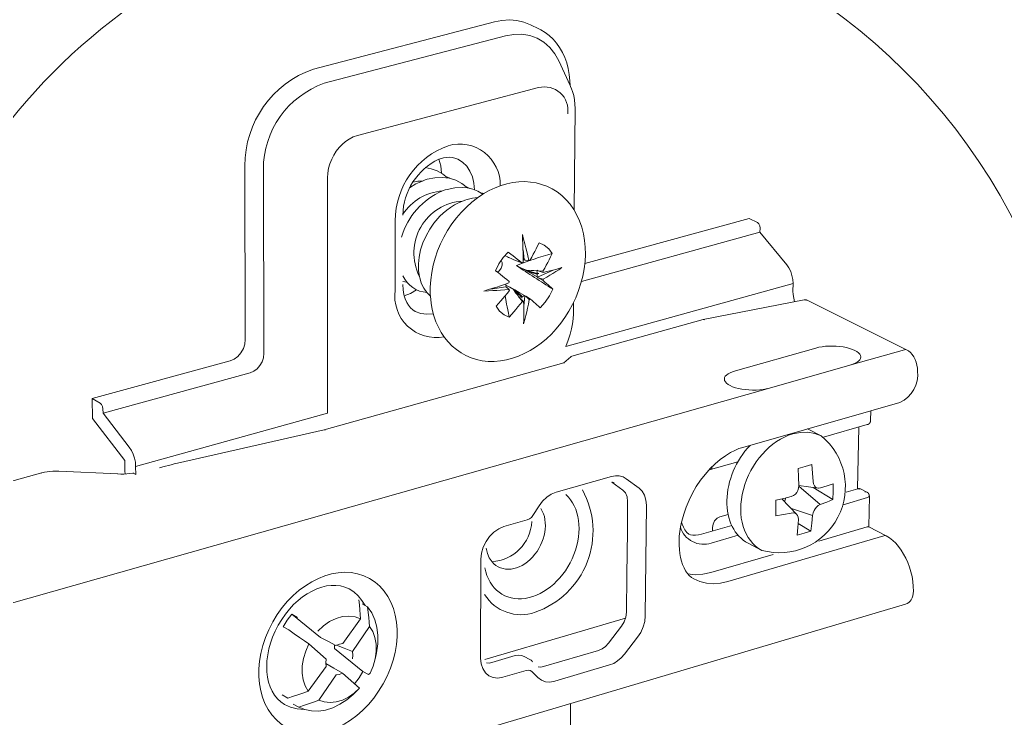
# Model space of a CAD drawing. Header units: metres. Extents: x -8.4 to 7.9, y -3.9 to 2.
# Drawn here: x 7.5469 to 7.6952, y -2.0148 to -1.9097 of the extents above; entities that cross this region are included whole.
import ezdxf

# ---------------------------------------------------------------- set-up
doc = ezdxf.new("R2010")
doc.units = ezdxf.units.M
doc.header["$MEASUREMENT"] = 0
doc.layers.add('PDF22_Geometry_Num_Penna__7', color=7, linetype='Continuous', lineweight=18)

msp = doc.modelspace()

# ---------------------------------------------------------------- linework, layer by layer
at = {"layer": 'PDF22_Geometry_Num_Penna__7', "color": 7, "linetype": 'Continuous', "lineweight": 18, "flags": 128}
for points in [[(7.612252105580199, -2.071758503945611, 0.0101431254602089), (7.616130121815048, -2.071840412890664, 1.000007863365457), (7.61612535490331, -1.890964246599792)], [(7.578593039401743, -1.961051714140843), (7.5791917193274, -1.960803008798592), (7.579744232393117, -1.960387507059144), (7.580219304274421, -1.959843929514705), (7.580579703632652, -1.959212486011027), (7.580806070171707, -1.95852296161904), (7.580873086581295, -1.957833437227053), (7.580805921246353, -1.93170850473988, -0.3195067604529619), (7.591117512801689, -1.917149562070185), (7.61836042792615, -1.910044333400267)], [(7.581597012730204, -1.962848349619231), (7.582149525795923, -1.962623472333723), (7.582658850508794, -1.962248180440028), (7.583074352248242, -1.96177459781227), (7.583391563253627, -1.96121017071818), (7.583595590989485, -1.960578727214503), (7.583662607399074, -1.959921966400537), (7.583595888840198, -1.932240168255948, -0.3193042728819551), (7.592766712178983, -1.919294087177014), (7.620021541331815, -1.912157584182621)], [(7.593229274330496, -1.933528372573592), (7.593275441190435, -1.932815020124862), (7.593400538488333, -1.932083796633575), (7.593592652195821, -1.931392782988041), (7.593875610369637, -1.9307047478496), (7.594189842867931, -1.930094153895573), (7.594562156254534, -1.929505898744741), (7.594980636501073, -1.928965299707395), (7.59544230510046, -1.92849022782609), (7.595963543841703, -1.928047919522807), (7.596507121386142, -1.927690498671669), (7.597114736833078, -1.92737030915919), (7.597737244815476, -1.927155856648507), (7.62500100948959, -1.919938933962609, -0.5386984556339736), (7.629383882676678, -1.923893795680454)], [(7.610779829524216, -1.957450252289556, -0.5133988619007073), (7.603418449244319, -1.950413529282778), (7.603430363272691, -1.939976840429543, -0.3162001669122687), (7.611414400460345, -1.928683384011059, -0.5052269545010212), (7.619241768174914, -1.934700564039971)], [(7.604590640710696, -1.939128412684154, -0.2884986440184659), (7.610015395678846, -1.930715917251198), (7.610207509386334, -1.93064890084161), (7.61069002753537, -1.930513378768887), (7.611156163895397, -1.930444873105752), (7.611605918466412, -1.930422534302556), (7.612022909459406, -1.930456787134123), (7.612398201353101, -1.93053273906499), (7.61287178398086, -1.930715917251198)], [(7.604590640710696, -1.938994082014268, -0.2364971888627413), (7.610533060211577, -1.935491804449178), (7.610939626429748, -1.93534585760163)], [(7.60872674458514, -1.951329866989884), (7.608174231519421, -1.950762461388702), (7.607720009187767, -1.950096765053457), (7.607359609829534, -1.949352138280253), (7.607112393740832, -1.948538707993204), (7.607078140909263, -1.948403185920481), (7.606941129582995, -1.947475380961068), (7.606920280033346, -1.946480559592067), (7.607020060020955, -1.945442549870219), (7.60725834058838, -1.944356884034887), (7.607609804425333, -1.943287599988566), (7.608069983771172, -1.942234697731254), (7.608635900118807, -1.941242854869346), (7.609267343622485, -1.940328453191851), (7.610160895750332, -1.939299378991282), (7.610670220463203, -1.938813882335153), (7.611198905472178, -1.938374552538962), (7.611754397044987, -1.937966497067246), (7.612339673688727, -1.937594183680644), (7.612938353614385, -1.937276972675258), (7.613548947568412, -1.937005928529812, 0.5334496972761487), (7.607054312852521, -1.948290002650954)], [(7.625239438982368, -1.953054720447335), (7.625995979783945, -1.952228184729078), (7.626627423287622, -1.951294422755479), (7.627135258746947, -1.950265348554911, -0.004132447340322616), (7.6216704428584, -1.946719584786265), (7.622438153061572, -1.947114981602837), (7.622324969792046, -1.947056900714527)], [(7.674970231582964, -1.97000912744643), (7.675001505907438, -1.968564551506413), (7.679384379094519, -1.967310600020336, 0.3213490863352574), (7.682028846616878, -1.962600984605172), (7.682005018560136, -1.962160165555435), (7.681936512897001, -1.961697007702502), (7.68181290485265, -1.96126661342759), (7.681653554723185, -1.960849622434595), (7.681461441015695, -1.960462416512529), (7.681226138955364, -1.960113931182669), (7.680955094809918, -1.959808634205655), (7.680649797832904, -1.95954950408858), (7.680387689208733, -1.959405046494578), (7.665414436202428, -1.951934801780435), (7.665402522174058, -1.951934801780435), (7.665390608145686, -1.951925866259157), (7.665380183370861, -1.951925866259157), (7.665380183370861, -1.951913952230786), (7.66536826934249, -1.951913952230786), (7.66535635531412, -1.951913952230786), (7.665344441285748, -1.951903527455961), (7.665332527257376, -1.951903527455961), (7.665313166961274, -1.951894591934682), (7.665301252932902, -1.951894591934682), (7.66528933890453, -1.951894591934682), (7.66527742487616, -1.951882677906311), (7.665265510847788, -1.951882677906311), (7.665255086072963, -1.951882677906311), (7.665243172044593, -1.951882677906311), (7.665231258016221, -1.951882677906311), (7.665231258016221, -1.95187076387794), (7.665210408466572, -1.95187076387794), (7.6651984944382, -1.95187076387794), (7.665188069663375, -1.95187076387794), (7.665176155635003, -1.95187076387794), (7.665164241606633, -1.95187076387794), (7.66515232757826, -1.95187076387794), (7.66515232757826, -1.951855871342476), (7.66514041354989, -1.951855871342476), (7.665121053253787, -1.951855871342476), (7.665109139225415, -1.951855871342476), (7.665097225197044, -1.951855871342476), (7.665085311168672, -1.951855871342476), (7.6650733971403, -1.951855871342476), (7.665062972365475, -1.951855871342476), (7.665051058337105, -1.951855871342476), (7.665039144308733, -1.95187076387794), (7.665018294759084, -1.95187076387794), (7.665007869984257, -1.95187076387794), (7.664995955955887, -1.95187076387794), (7.664984041927517, -1.95187076387794), (7.664972127899145, -1.95187076387794)], [(7.663256209962973, -1.972043894566888), (7.664396978179522, -1.971813060267195), (7.665516896846422, -1.971793699971091), (7.66656682059664, -1.971975388903753), (7.667546749430179, -1.972347702290356, -0.8102978275027439), (7.658602739406509, -1.989571068479932), (7.656534166230547, -1.9884854026446)], [(7.616879812050311, -1.996225351175997, 0.3509979152317094), (7.62447157985384, -1.998889774695878, 0.4648084633909096), (7.631609572101785, -1.980466219073248)], [(7.623985785347, -1.985245084778323, -0.377058851484551), (7.61799973071721, -1.991286390714686), (7.61759316449904, -1.990711538845772), (7.617298292296851, -1.990033928482156), (7.617118092617734, -1.989265473652209)], [(7.655021680328812, -1.987289829897542), (7.650978356950312, -1.988464850945659, -0.4275364221368018), (7.64635958600148, -1.986079811391085)]]:
    msp.add_lwpolyline(points, format="xyb", dxfattribs=at)
for points in [[(7.623782204387207, -1.910477110480853), (7.622787383018205, -1.910080969037508), (7.621737459267988, -1.909844177723629), (7.620641368657831, -1.909753333257298), (7.61950060044128, -1.909820349666887), (7.618359832224731, -1.910043737698848)], [(7.625035858022575, -1.911085023778498), (7.623781906536498, -1.910477408331563)], [(7.625036006947929, -1.911085470554561), (7.625329389896572, -1.911234395909202), (7.625984661456992, -1.911624580338361), (7.626604190932297, -1.912102630726758), (7.627179042801212, -1.912644719017651), (7.627700281542455, -1.913243398943308), (7.628173864170214, -1.91390611677146), (7.6285938336703, -1.914634361755654), (7.628942319000159, -1.915399838078508), (7.629235701948804, -1.916212970514848), (7.629463557741402, -1.917082694585951), (7.629631843392148, -1.917986671488621), (7.629721198604931, -1.918921922715766), (7.629745026661674, -1.919624850389671), (7.628051745379408, -1.915931501594576)], [(7.628052192155473, -1.915930905893158), (7.627441598201444, -1.914834815283001), (7.626685057399867, -1.913890628534578), (7.625791505272022, -1.913107281169166), (7.624774345099826, -1.912507111989963), (7.623679743743215, -1.912113949053711), (7.622504722695099, -1.911920346092678), (7.621274599265763, -1.911930770867503), (7.620020647779687, -1.912158626660104)], [(7.629823510323571, -1.919794476368607), (7.629744579885611, -1.919624701464317)], [(7.629823659248927, -1.919794178517898), (7.629972584603565, -1.920144153101304), (7.630105128169196, -1.920503063205989), (7.630285327848312, -1.921125571188388), (7.630410425146212, -1.921771907227529), (7.630480420062891, -1.922428668041496), (7.630501269612542, -1.923092875123194), (7.630376172314643, -1.938406869340919)], [(7.610387709065448, -1.932804148573973), (7.610283461317201, -1.931718482738641), (7.610015395678846, -1.930716215101908)], [(7.612871635055504, -1.930715917251198), (7.613582008997143, -1.931179075104132), (7.61419260295117, -1.931774776522695), (7.614678099607301, -1.932522381802992), (7.615050412993901, -1.933369767070899), (7.615276779532956, -1.934319910833509), (7.615367623999286, -1.935323667723788)], [(7.607935653101285, -1.931969570886565), (7.608851544032329, -1.93213785653731), (7.609742117653082, -1.932466981571066), (7.610568653371337, -1.932930139423999), (7.611323704919369, -1.933528819349656)], [(7.593240890508159, -1.968903952389639), (7.593228976479787, -1.933528223648237)], [(7.607947269278948, -1.933831137819577), (7.608252566255962, -1.933740293353246)], [(7.608252715181316, -1.933740889054664), (7.609415822201062, -1.933492183712414), (7.610520848332498, -1.933450484613115), (7.611548433279521, -1.933574092657467), (7.612543254648522, -1.933889814409305), (7.613479995129212, -1.934375311065435), (7.614316955622296, -1.93504100740068)], [(7.611661616549047, -1.933591814774669), (7.611065915130484, -1.933301410333119)], [(7.60559707825736, -1.935041156326035), (7.606545732766423, -1.934442476400378), (7.607528640107053, -1.933995700336455)], [(7.606071107661182, -1.934182899507239), (7.60681871294148, -1.934033974152598), (7.607529086883116, -1.933995253560391)], [(7.607528342256344, -1.933995402485746), (7.607946822502885, -1.933831584595641)], [(7.610940371056523, -1.935346304377694), (7.611245668033535, -1.935253970657816)], [(7.611245668033535, -1.935254119583171), (7.612408775053281, -1.935006903494467), (7.613525715213087, -1.934962225888075), (7.614328422874602, -1.935041156326034), (7.615120705761291, -1.935245184061892), (7.6158846928306, -1.935547502531814), (7.616609959307701, -1.935980875313819)], [(7.61465471832662, -1.935108768437041), (7.614059016908057, -1.934801982206481)], [(7.630105723870614, -1.952592158295821), (7.630603134555117, -1.951554148573973), (7.631033528830028, -1.950480396767012), (7.631382014159889, -1.949384306156855), (7.631664972333705, -1.948289704800245), (7.631869000069565, -1.947205528218459), (7.632004522142286, -1.946107948354755), (7.632059624523504, -1.945035685801341), (7.632037285720307, -1.943973848022751), (7.631936016479153, -1.942935838300904), (7.631754327546489, -1.941920167382253), (7.631507111457787, -1.94093428153453), (7.631179475677576, -1.940000519560932), (7.63077142020586, -1.939118881461457), (7.630309751606473, -1.938281920968375), (7.629757238540754, -1.93750453061715), (7.629157069361551, -1.936803092196791), (7.628503287054678, -1.936180584214392), (7.627801848634321, -1.935639985177046), (7.627057221861116, -1.935175338070566), (7.626254514199601, -1.934794089162685), (7.625463720566459, -1.93449772770695), (7.624628249326922, -1.93428625370336), (7.623782353312563, -1.934147753123544), (7.622924543269831, -1.934092650742327), (7.622030991141984, -1.934113500291976), (7.621138928267686, -1.934217748040225), (7.620245376139839, -1.934406883240619), (7.619363738040367, -1.934668991864787), (7.618450825616418, -1.935020455701739), (7.617548337967293, -1.935435957441188), (7.616668189121367, -1.935942303646967), (7.616608618979508, -1.935981024239173)], [(7.616609363606282, -1.935980577463109), (7.615809634451861, -1.936519687246909), (7.614948845902036, -1.937188362089247), (7.614137202719243, -1.937909160805709), (7.613356833860926, -1.938711868467223), (7.61263305663737, -1.939560742988677), (7.611955446273755, -1.940460252130708), (7.611324002770076, -1.941422309921688), (7.610759575675988, -1.942427556065514), (7.610250250963115, -1.943456630266083), (7.609809431913377, -1.944506554016301), (7.609447543301603, -1.945590730598087), (7.609142246324587, -1.946673417926327), (7.608918858292626, -1.947769508536484), (7.608769932937984, -1.948865599146641), (7.608702916528395, -1.949960200503252), (7.608702916528395, -1.951032463056666), (7.60872674458514, -1.951330313765948)], [(7.61393332390874, -1.936874278516309), (7.614250534914125, -1.936770030768061)], [(7.614250385988769, -1.936769435066642), (7.615062029171562, -1.936577321359155), (7.615852822804707, -1.936486476892824)], [(7.616812944566077, -1.935853395210246), (7.616541900420631, -1.935808717603853), (7.616284259557102, -1.935762550743914)], [(7.613549394344475, -1.93700652423123), (7.61393362175945, -1.9368739806656)], [(7.631970269310719, -1.946403267333008), (7.656671028631462, -1.939630142203939)], [(7.656670879706106, -1.939629546502521), (7.657924831192182, -1.940249075977827)], [(7.657924533341473, -1.940249075977827), (7.658128561077333, -1.940427786403396), (7.658284932699705, -1.940744997408781), (7.658331099559644, -1.941083057963816)], [(7.65833199311177, -1.941082015486334), (7.6583200790834, -1.941716437497104), (7.66235148843353, -1.946608635397058)], [(7.622661838944244, -1.946211153625521), (7.622673752972616, -1.945468016105863), (7.622661838944244, -1.944785937981607), (7.622651414169417, -1.944157472985023), (7.62263056461977, -1.943511136945882), (7.622606736563026, -1.942809698525523), (7.622560569703087, -1.942054646977494), (7.622752683410575, -1.942766510172677), (7.622935861596784, -1.943432206507922), (7.623081808444332, -1.944032375687125), (7.623226266038333, -1.94461914158441), (7.623375191392975, -1.945250585088087), (7.62352262749407, -1.945952023508446)], [(7.631461242448556, -1.949113262011409), (7.658319930158044, -1.941716139646395)], [(7.623523521046196, -1.945951874583092), (7.623612876258979, -1.94593996055472), (7.623703720725312, -1.94593996055472), (7.623974764870758, -1.945469356434055), (7.624210066931091, -1.945027048130771), (7.624424519441773, -1.944618992659056), (7.624640461206002, -1.944212426440886), (7.624866827745056, -1.943773096644695), (7.62510212980539, -1.943287599988566)], [(7.625103470133582, -1.94328774891392), (7.625870435709982, -1.943643680511512), (7.626536132045227, -1.944200661337869), (7.62705737078647, -1.944914013786599), (7.626819090219043, -1.945399510442728), (7.626594212933537, -1.945849265013744), (7.626379760422854, -1.94625732048546), (7.626163818658624, -1.946660908196537), (7.625928516598292, -1.947091302471449), (7.625655983199299, -1.947566374352753)], [(7.620428554326049, -1.944687051546126), (7.61966903501738, -1.945512098010837), (7.619037591513702, -1.946450327745075), (7.618529756054378, -1.947486848213376)], [(7.619931143641549, -1.945207694585951), (7.620483656707267, -1.945489163506222)], [(7.620562736070581, -1.94551284263761), (7.620483805632621, -1.945489014580868), (7.620337858785072, -1.945408594889361)], [(7.620338305561137, -1.945408297038652), (7.621205051125146, -1.945826777285193)], [(7.622482086041193, -1.946300508838306), (7.622133600711332, -1.946019039918034), (7.621792561649205, -1.945747995772588), (7.621478329150912, -1.945497801176791), (7.621161118145527, -1.945262499116458), (7.620821568336946, -1.944988476463919), (7.620428405400694, -1.944687647247545)], [(7.622662434645663, -1.944348990991091), (7.622857526860243, -1.945803991705933), (7.622811360000305, -1.945862072594243)], [(7.619355100369797, -1.94593996055472), (7.619501047217345, -1.946269085588477), (7.61951147199217, -1.9466741625531), (7.619386374694272, -1.947091153546094), (7.619128733830743, -1.947456020664965), (7.618799608796986, -1.947691322725297)], [(7.621205051125146, -1.945827075135902), (7.621556514962099, -1.9459521724338), (7.621983930729917, -1.946108544056173)], [(7.621940444526364, -1.946073099821769), (7.622086391373911, -1.946155008766822), (7.622482532817256, -1.94630095561437)], [(7.623296409880369, -1.94756592757669), (7.622325416568111, -1.947056602863818)], [(7.623194693863151, -1.947418193624886), (7.622438153061572, -1.947114385901418)], [(7.622662434645663, -1.946210557924103), (7.622574568686423, -1.946256724784042), (7.622482234966548, -1.946301402390434)], [(7.622662434645663, -1.945884709248149), (7.622744343590713, -1.945872795219777), (7.622811360000305, -1.945860881191406)], [(7.622857229009532, -1.945803991705933), (7.62300317585708, -1.945884411397439)], [(7.62352337212084, -1.945952321359155), (7.623002133379599, -1.945885304949567)], [(7.625701703283174, -1.947757445582758), (7.626231877545696, -1.947635326791952), (7.626705460173453, -1.947522143522425), (7.627147768476736, -1.947405981745805), (7.627578162751649, -1.947298755490464), (7.628029406576212, -1.947170679685472), (7.62850298920397, -1.947024732837924), (7.628029406576212, -1.947338965336217), (7.627578162751649, -1.947635326791952), (7.627147768476736, -1.947906370937399), (7.626720352708918, -1.948168479561567), (7.626245280827614, -1.948446969974745), (7.625713617311544, -1.948740352923388)], [(7.66329105849596, -1.949395475558453), (7.66325680566439, -1.94879977413989), (7.663131708366492, -1.948199604960687), (7.662939594659005, -1.947609860556309), (7.662668550513559, -1.947069261518962), (7.662351339508175, -1.946609082173122)], [(7.608174082594068, -1.950762461388702), (7.607618591021256, -1.950693955725567), (7.607066077955538, -1.950549498131565), (7.606544839214295, -1.950321642338965), (7.606062321065258, -1.950038684165147), (7.605620012761976, -1.949678284806916), (7.605213446543805, -1.949261293813922), (7.604863471960399, -1.948775797157792), (7.604570089011758, -1.948244133641724)], [(7.618529160352959, -1.947487294989439), (7.618913387767933, -1.947780677938082), (7.619264851604885, -1.948063636111899), (7.619590998131549, -1.948310852200603), (7.619896295108561, -1.948547643514483), (7.62022542014232, -1.948808262885104), (7.620585819500548, -1.949101645833747)], [(7.624765409578546, -1.947498911167101), (7.624311187246891, -1.947464658335534), (7.623907599535815, -1.947443808785884), (7.623194247087086, -1.947418491475595)], [(7.623194693863151, -1.947418938251659), (7.623963148693096, -1.947655729565538), (7.624809044707455, -1.947919327443252), (7.625024986471685, -1.947919327443252)], [(7.623295963104305, -1.947566672203463), (7.624018251074314, -1.947790060235424), (7.624809044707455, -1.948031319309943), (7.624797130679085, -1.948232368538708), (7.624788195157806, -1.948434907021019)], [(7.623296409880369, -1.947565778651335), (7.623974020243986, -1.94796192009468), (7.624788641933871, -1.948435502722438), (7.624819916258345, -1.948483158835923)], [(7.624808597931392, -1.94742891625042), (7.624765409578546, -1.947498911167101), (7.62479668390302, -1.947702938902959), (7.624808597931392, -1.947918880667189)], [(7.625024241844913, -1.947919327443252), (7.624808300080685, -1.948031021459233)], [(7.624809044707455, -1.947429214101129), (7.624957970062098, -1.947511123046182)], [(7.624966012031249, -1.948548239215901), (7.624820065183701, -1.948482712059859)], [(7.627214487035617, -1.947398684403428), (7.624821256586537, -1.948482860985214)], [(7.62565538749788, -1.94756592757669), (7.624956927584615, -1.947510825195473)], [(7.624957374360679, -1.947510676270118), (7.625702001133884, -1.947757892358822), (7.625678173077142, -1.947656623117666), (7.625655834273945, -1.947565778651335)], [(7.624965267404474, -1.948547941365192), (7.625678619853205, -1.948967910865279), (7.625702447909947, -1.948854727595752), (7.625712872684773, -1.948741544326225)], [(7.625713617311544, -1.948740948624807), (7.624966012031249, -1.94854883491732)], [(7.604569493310339, -1.949567782193773), (7.60461417091673, -1.950380914630112), (7.604727354186259, -1.951079374543378), (7.604785435074569, -1.951280423772143), (7.605734089583629, -1.950923002921005), (7.60665891603595, -1.950380914630112)], [(7.605189767412418, -1.949223764624552), (7.604570237937112, -1.949137387918861)], [(7.620561991443807, -1.950299601386478), (7.619908209136933, -1.950354703767695), (7.619297615182906, -1.950412784656006), (7.618721274060445, -1.950445548234026), (7.618144932937985, -1.950491715093965), (7.61749115063111, -1.950524478671986), (7.616789712210752, -1.950561710010646), (7.61749115063111, -1.95034427899287), (7.618133018909613, -1.950140251257012), (7.618721274060445, -1.949960051577897), (7.619288679661627, -1.94976793787041), (7.619896295108561, -1.949553485359727), (7.620550077415436, -1.949316694045848)], [(7.617761152299074, -1.950265199629556), (7.620065027535371, -1.949916714299696)], [(7.620064878610015, -1.949915969672923), (7.620213803964657, -1.949994900110883), (7.620562289294516, -1.950300197087897), (7.620586117351258, -1.950401466329053), (7.620608456154454, -1.950492310795384)], [(7.62006532538608, -1.949916416448987), (7.620111492246019, -1.949846421532306), (7.62007723941445, -1.949678135881562), (7.62006532538608, -1.949497936202446)], [(7.620076494787678, -1.949657286331912), (7.620550077415436, -1.949904502420616), (7.621217263004227, -1.950321493413611)], [(7.620585521649839, -1.949101794759101), (7.620561693593097, -1.949204553253804), (7.620551268818272, -1.949317736523331)], [(7.620608754005164, -1.949939499878957), (7.621408483159587, -1.950355001618405)], [(7.62713600337372, -1.950265199629556), (7.626888787285016, -1.950038833090502), (7.626650506717593, -1.949825869833365), (7.626422650924991, -1.949621842097507), (7.626199262893029, -1.949419303615196), (7.625960982325602, -1.949204851104513), (7.625678024151786, -1.948968059790634)], [(7.629110902501613, -1.958903912676212), (7.663290760645249, -1.949395028782389)], [(7.663538274584663, -1.95215282849963), (7.663392327737115, -1.951631589758386), (7.663299994017238, -1.951089501467494), (7.663267230439216, -1.950571241233344), (7.66329105849596, -1.94939473093168)], [(7.606455037225447, -1.953607382438407), (7.606070809810475, -1.953360166349704), (7.605722324480612, -1.95305486937269), (7.605428941531971, -1.952694470014459), (7.605157897386525, -1.952255140218268), (7.604919616819099, -1.951711562673829), (7.604785583999923, -1.951281168398917)], [(7.620573458696113, -1.954466086033267), (7.619806493119714, -1.954116111449861), (7.619139307530921, -1.953566576891236), (7.618607644014854, -1.952851735188959), (7.618991871429828, -1.952434744195965), (7.619331421238409, -1.952040092006166), (7.619636718215422, -1.951678203394389), (7.619942015192437, -1.951314825529065), (7.620256247690729, -1.950933576621185), (7.620609200781229, -1.950492757571447)], [(7.61997477877046, -1.951268509743772), (7.62006562323679, -1.951824001316583), (7.620190720534688, -1.95251352570857), (7.620268161719101, -1.952909667151915), (7.62035900618543, -1.953371335751302), (7.620460275426587, -1.953880660464173), (7.620573458696113, -1.954465937107912)], [(7.621216667302808, -1.950321195562901), (7.621591959196503, -1.950855837586062), (7.621815347228464, -1.951146242027612), (7.622065541824262, -1.951475367061368)], [(7.62206583967497, -1.951475218136014), (7.622257953382458, -1.951451390079271), (7.622450067089946, -1.951405223219333), (7.621803731050801, -1.95084228537879), (7.621216965153518, -1.950321046637546)], [(7.622505914097935, -1.951632483310515), (7.622540166929503, -1.951371863939893), (7.62195191177867, -1.950841689677371), (7.621408334234231, -1.950354703767695)], [(7.621408781010294, -1.950355448394469), (7.622077455852632, -1.950754568344906), (7.622889099035425, -1.951228150972664)], [(7.622168449244318, -1.951609102029836), (7.622019523889679, -1.951543574873794), (7.622065690749616, -1.951475069210659)], [(7.62275253448522, -1.952107108415755), (7.622167257841482, -1.951609697731254)], [(7.6221678535429, -1.951609102029836), (7.62257441976107, -1.952118426742708)], [(7.622505318396516, -1.951632185459805), (7.622450216015298, -1.951405818920751)], [(7.622889247960779, -1.951227853121955), (7.622720962310036, -1.951306783559915), (7.622540762630922, -1.951372310715957)], [(7.622775766840545, -1.952851735188959), (7.62293511697001, -1.951268658669127)], [(7.623081212742913, -1.951339100361872), (7.622935265895364, -1.951269105445191)], [(7.620573607621469, -1.954466681734685), (7.620957835036442, -1.954049690741691), (7.6212869600702, -1.953665463326717), (7.621592257047213, -1.953316977996858), (7.621894575517133, -1.952952110877987), (7.622223700550889, -1.952548523166911), (7.622575164387844, -1.952118128891998), (7.622663030347081, -1.952118128891998), (7.622752385559866, -1.952107704117173)], [(7.623613323035044, -1.951844701940878), (7.623476311708775, -1.952525290811587), (7.623351214410877, -1.953135884765614), (7.623226117112979, -1.953688397831332), (7.623093573547348, -1.954252824925421), (7.622935712671429, -1.954848526343985), (7.62275253448522, -1.955494862383127), (7.622776362541964, -1.954899160964563), (7.622798701345158, -1.954343669391752), (7.622798701345158, -1.953820941396962), (7.622786787316788, -1.953304170416359), (7.622776362541964, -1.95273974332227), (7.62275253448522, -1.952106810565046)], [(7.623782204387207, -1.951754453175965), (7.624063673307478, -1.951995712250484), (7.624310889396184, -1.952219100282445), (7.624538745188784, -1.952423128018303), (7.624765111727839, -1.95261524172579), (7.624989989013344, -1.952834161997112), (7.625240183609141, -1.95305457152198)], [(7.630274456297424, -1.952263480038128), (7.630265520776145, -1.953970164602313)], [(7.664971681123082, -1.951870912803294), (7.649791719724534, -1.954844952135474)], [(7.66510899030006, -1.951914250081495), (7.665038995383378, -1.95188297575702), (7.66497197897379, -1.951871061728649)], [(7.609154309278314, -1.95397969582501), (7.608205654769249, -1.954049690741691), (7.607292742345302, -1.953924593443793), (7.60645578185222, -1.953607382438407)], [(7.630265669701498, -1.953970760303731), (7.630219502841562, -1.954715387076936), (7.630106319572033, -1.955494266681708), (7.629948458696114, -1.956262721511655), (7.629744430960256, -1.957053515144798), (7.629474876068357, -1.957923239215901), (7.629111498203032, -1.958904657302984)], [(7.64978293312861, -1.954849568821468), (7.629992242750379, -1.96036427470382), (7.629913312312421, -1.960397038281841), (7.629846295902831, -1.960455119170151)], [(7.649951814480771, -1.954872652251437), (7.649872884042813, -1.954844356434055), (7.649792464351306, -1.954844356434055)], [(7.629846146977477, -1.960454970244796), (7.628820051283999, -1.961355968640374), (7.628898981721959, -1.961332140583631)], [(7.666734957322029, -1.959131619543458), (7.654613922707806, -1.962553924193106)], [(7.680085817514878, -1.959378239930743), (7.671863648685153, -1.961704453970234)], [(7.680388433835508, -1.959405046494578), (7.68024248698796, -1.95935887963464), (7.680086115365587, -1.959378239930743)], [(7.578593188327097, -1.961052458767616), (7.557844907918526, -1.966745875075538), (7.559052692544664, -1.967411571410783)], [(7.592720247468335, -1.971444023238395), (7.62881975343329, -1.96135581971502)], [(7.671863052983734, -1.961705198597007), (7.659731593594686, -1.965151331303398)], [(7.581596714879496, -1.962848796395295), (7.559470874940494, -1.968936864893015), (7.559458960912123, -1.968290528853873)], [(7.659730848967912, -1.965151927004817), (7.541219030251768, -1.998752465518899)], [(7.557844312217106, -1.966746172926247), (7.557868140273849, -1.969712765990694), (7.562745445638339, -1.976042093562933)], [(7.559052096843245, -1.967411869261492), (7.559256124579101, -1.96761589699735), (7.559403560680198, -1.967930129495642), (7.559458663061414, -1.968290528853873)], [(7.563423800628727, -1.974050216944611), (7.559471321716559, -1.968936120266242)], [(7.593241188358868, -1.968904399165703), (7.564372008361727, -1.976932965034395), (7.564328820008881, -1.976320881826821), (7.564203722710983, -1.975701352351515), (7.563999694975123, -1.975092247651033), (7.563740564858048, -1.974527820556944), (7.563423353852666, -1.974049770168547)], [(7.655734288150771, -1.974073598225289), (7.67500225053421, -1.968564849357122)], [(7.667898511117838, -1.972537731042878), (7.674472076271688, -1.970652336053124)], [(7.674472076271688, -1.970653080679897), (7.674483990300062, -1.970653080679897), (7.674495904328432, -1.970653080679897), (7.674495904328432, -1.970641166651526), (7.674515264624534, -1.970641166651526), (7.674527178652906, -1.970629252623155), (7.674539092681278, -1.970629252623155), (7.67455100670965, -1.970629252623155), (7.67456292073802, -1.970617338594783), (7.674573345512845, -1.970617338594783), (7.674585259541217, -1.970617338594783), (7.674594195062494, -1.970608403073505), (7.674606109090866, -1.970608403073505), (7.674606109090866, -1.970596489045133), (7.674618023119238, -1.970596489045133), (7.674628447894063, -1.970586064270309), (7.674640361922433, -1.970586064270309), (7.674652275950804, -1.970571171734845), (7.674664189979176, -1.970562236213566), (7.674676104007548, -1.970562236213566), (7.674676104007548, -1.970550322185195), (7.674688018035918, -1.970550322185195), (7.674695464303652, -1.970541386663916), (7.674707378332022, -1.970541386663916), (7.674707378332022, -1.970529472635545), (7.674719292360392, -1.970529472635545), (7.674731206388764, -1.97051904786072), (7.674743120417136, -1.970507133832349), (7.674753545191961, -1.970495219803978), (7.674765459220331, -1.970483305775606), (7.674777373248703, -1.970471391747235), (7.67478630876998, -1.97046096697241), (7.674798222798352, -1.970449052944039), (7.674810136826724, -1.97044011742276), (7.674810136826724, -1.970426714140843), (7.674820561601549, -1.970426714140843), (7.674820561601549, -1.970416289366018), (7.674832475629919, -1.970416289366018), (7.674832475629919, -1.9704028860841), (7.674844389658291, -1.970393950562822), (7.674856303686663, -1.970382036534451), (7.674856303686663, -1.970370122506079), (7.674868217715034, -1.970358208477708), (7.674878642489857, -1.970346294449337), (7.674887578011139, -1.97032395564614), (7.674899492039509, -1.970301616842944), (7.674899492039509, -1.97029119206812), (7.674911406067879, -1.970283745800387), (7.674911406067879, -1.970268853264924), (7.674911406067879, -1.970258428490098), (7.674923320096251, -1.970258428490098), (7.674923320096251, -1.970245025208181), (7.674923320096251, -1.970233111179809), (7.674935234124622, -1.970224175658531), (7.674935234124622, -1.970213750883706), (7.674935234124622, -1.970198858348242), (7.674945658899445, -1.970189922826964), (7.674945658899445, -1.970179498052139), (7.674945658899445, -1.970166094770221), (7.674957572927817, -1.970158648502489), (7.674957572927817, -1.970143755967025), (7.674957572927817, -1.970119927910283), (7.674957572927817, -1.970108013881911), (7.674969486956189, -1.97009609985354), (7.674969486956189, -1.970076739557437), (7.674969486956189, -1.970064825529065), (7.674969486956189, -1.97005440075424), (7.674969486956189, -1.970043975979415), (7.674969486956189, -1.970033551204591), (7.674969486956189, -1.970018658669127)], [(7.56796423684102, -1.977143694411212), (7.568449733497151, -1.977021575620406), (7.568880127772062, -1.976896478322508), (7.569297118765056, -1.976795209081352), (7.569727513039969, -1.976682025811825), (7.570189181639354, -1.976571821049391), (7.570698506352227, -1.976458637779864), (7.592720098542979, -1.971444321089104)], [(7.592891809476881, -1.971476786816416), (7.592812879038921, -1.971444023238395), (7.592720545319044, -1.971444023238395)], [(7.665469687509, -1.971286162362476), (7.66754719620624, -1.972348000141065)], [(7.673014841676529, -1.980320867927121), (7.673171213298901, -1.971027925797528)], [(7.650629424844387, -1.977507965828663), (7.650797710495133, -1.977315852121177), (7.65156616532508, -1.97656377908024), (7.652334620155027, -1.975905529012727), (7.653113499759798, -1.975338123411545), (7.653881954589745, -1.974864540783787), (7.654523822868247, -1.974538394257124), (7.655146330850648, -1.974267350111677), (7.655734586001478, -1.974073747150644)], [(7.56280129264633, -1.978072988624171), (7.562770018321854, -1.977655997631176), (7.562758104293482, -1.977246452905914), (7.562746190265112, -1.976041646786869)], [(7.655001724331291, -1.976245674522727), (7.650888406036109, -1.977417717063751), (7.651013503334007, -1.977338786625791), (7.651092433771967, -1.977191350524697), (7.651123708096441, -1.976987322788839)], [(7.66611244933963, -1.976661623038239), (7.665108692449352, -1.976953516733335), (7.664082596755875, -1.977246899681978)], [(7.666111853638212, -1.976661771963594), (7.666236950936111, -1.977938062252866), (7.666327795402441, -1.979203927767314), (7.666382897783659, -1.979552413097174), (7.666507995081557, -1.979847285299363), (7.666679259239394, -1.980039399006849), (7.66687137294688, -1.980164496304748), (7.667130503063956, -1.98023002346079), (7.667423886012599, -1.980186835107944)], [(7.550073238286591, -1.97793880687964), (7.535788318269433, -1.981903199820181), (7.535876184228671, -1.981892775045356), (7.535968517948549, -1.98192404936983)], [(7.550072791510526, -1.977937764402157), (7.550267883725104, -1.97788266202094), (7.550661046661358, -1.97780373158298), (7.551067612879527, -1.977735225919846), (7.551483114618974, -1.977690548313453), (7.551925422922259, -1.977656295481886), (7.552367731225542, -1.977641402946422), (7.552807061021732, -1.977656295481886), (7.561672587383504, -1.97807328647488)], [(7.55025328904035, -1.977958911802516), (7.550165423081112, -1.977927637478041), (7.550073089361235, -1.977938062252866)], [(7.563944443668555, -1.977958911802516), (7.56350213536527, -1.978025928212105), (7.563040466765881, -1.978060181043672), (7.56257730891295, -1.978082519846868), (7.562123086581296, -1.978095923128786), (7.561673332010279, -1.97807358432559)], [(7.564124792273025, -1.978002546931426), (7.564090539441456, -1.977981697381776), (7.564054797356342, -1.977971272606951), (7.564033947806693, -1.977971272606951), (7.563999694975126, -1.97795935857858), (7.563975866918383, -1.97795935857858), (7.563944592593908, -1.97795935857858)], [(7.564124494422313, -1.978001951230007), (7.564383624539388, -1.978150876584648), (7.564371710511018, -1.976932667183686)], [(7.646516553325271, -1.985343375512386), (7.646550806156838, -1.98516317583327), (7.646845678359026, -1.984116230590145), (7.647206077717258, -1.983051414304462), (7.647645407513449, -1.982028297118079), (7.648154732226319, -1.980987308889139), (7.648741498123605, -1.979980573491766), (7.649375920134376, -1.979031918982704), (7.650065444526363, -1.978139856108405), (7.650629871620452, -1.977508412604728)], [(7.650617808666726, -1.977507965828663), (7.650888852812174, -1.977417121362332)], [(7.664082298905167, -1.977246155055205), (7.664137401286383, -1.978534359372849), (7.664170164864404, -1.979822563690492)], [(7.627633265132867, -1.980817980760912), (7.635958192457294, -1.978444110607936)], [(7.635958043531939, -1.978444557384), (7.636565658978873, -1.978334352621566), (7.637153914129704, -1.978356691424762), (7.637709405702517, -1.97850263827231), (7.638191923851553, -1.978785596446128)], [(7.637674706094885, -1.980501663307655), (7.636036527193835, -1.979293878681517), (7.636149710463362, -1.97931770673826), (7.63627480776126, -1.979351959569827), (7.636385012523694, -1.97939216941558)], [(7.638191923851553, -1.978784851819354), (7.640123485701245, -1.980219002984547)], [(7.66934412953534, -1.979544073277314), (7.668404410547555, -1.979870219803977), (7.667424481714018, -1.980187430809363)], [(7.669297515899337, -1.981903199820181), (7.669343682759274, -1.980725200264971), (7.669343682759274, -1.979544222202669)], [(7.625079493151484, -1.982860789850522), (7.625611156667552, -1.982159351430163), (7.626230686142859, -1.981562160758053), (7.626920210534846, -1.981112406187037), (7.627633562983575, -1.980817533984848)], [(7.637674110393466, -1.980501663307655), (7.638080676611636, -1.980939503850299), (7.63832789270034, -1.981527759001131), (7.6384068231383, -1.982217283393118)], [(7.640123336775891, -1.980218854059192), (7.640599897910742, -1.980683501165672), (7.640949872494148, -1.98128962735906), (7.641164325004831, -1.982004469061336), (7.641231341414419, -1.982793773440933)], [(7.66417001593905, -1.979822712615847), (7.664137252361029, -1.980209918537914), (7.664024069091501, -1.980558403867773), (7.663855783440757, -1.980850297562869), (7.663639841676528, -1.981100492158666), (7.663358372756256, -1.981311966162256), (7.663029247722499, -1.981460891516897), (7.66188847950595, -1.98175427446554), (7.660713458457834, -1.982037232639358)], [(7.667052019402059, -1.980218854059192), (7.664168824536211, -1.979800373812651)], [(7.664169420237632, -1.9798901758015), (7.667389186404967, -1.982679547693924)], [(7.666327795402441, -1.98011996762371), (7.669297366973981, -1.981902604118762)], [(7.67126377735666, -1.980827511983609), (7.673037478330433, -1.980309251749459)], [(7.674405208787454, -1.980794897330943), (7.673544420237632, -1.980364503056031)], [(7.674686677707727, -1.986047494589128), (7.674777522174058, -1.981414426806249), (7.674777522174058, -1.981402512777878), (7.674777522174058, -1.981390598749507), (7.674777522174058, -1.981371238453403), (7.674765608145687, -1.981362302932125), (7.674765608145687, -1.981348899650207), (7.674765608145687, -1.981338474875382), (7.674765608145687, -1.981328050100558), (7.674765608145687, -1.981313157565094), (7.674765608145687, -1.981289329508351), (7.674753694117315, -1.981280393987072), (7.674753694117315, -1.981268479958701), (7.674753694117315, -1.981246141155505), (7.67474326934249, -1.981223802352309), (7.67474326934249, -1.981213377577484), (7.67474326934249, -1.98119848504202), (7.67473135531412, -1.981191038774288), (7.67473135531412, -1.981179124745917), (7.67473135531412, -1.981167210717545), (7.674719441285748, -1.98115678594272), (7.674719441285748, -1.981143382660803), (7.674719441285748, -1.981132957885978), (7.674707527257376, -1.981132957885978), (7.674707527257376, -1.981121043857607), (7.674695613229006, -1.981100194307957), (7.674695613229006, -1.981088280279586), (7.674686677707727, -1.981077855504761), (7.674686677707727, -1.98106594147639), (7.674676252932902, -1.98106594147639), (7.674676252932902, -1.981054027448018), (7.674664338904532, -1.98104509192674), (7.674664338904532, -1.981031688644822), (7.67465242487616, -1.981018285362904), (7.674640510847788, -1.981010839095172), (7.674640510847788, -1.980998925066801), (7.674628596819416, -1.98098701103843), (7.67461817204459, -1.980975097010058), (7.67460625801622, -1.98096616148878), (7.67460625801622, -1.980954247460409), (7.67459434398785, -1.980954247460409), (7.67459434398785, -1.980940844178491), (7.674585408466572, -1.980931908657213), (7.674573494438198, -1.980931908657213), (7.674573494438198, -1.980919994628842), (7.674561580409828, -1.980919994628842), (7.674561580409828, -1.98090808060047), (7.674551155635004, -1.98090808060047), (7.674551155635004, -1.980896166572099), (7.674539241606632, -1.980896166572099), (7.67452732757826, -1.980885741797274), (7.67451541354989, -1.980873827768903), (7.674503499521518, -1.980864892247624), (7.674496053253786, -1.980851488965707), (7.674484139225414, -1.980851488965707), (7.674484139225414, -1.980841064190882), (7.674472225197042, -1.980841064190882), (7.674460311168672, -1.980841064190882), (7.674460311168672, -1.980827660908964), (7.6744483971403, -1.980827660908964), (7.67443648311193, -1.980818725387685), (7.674426058337104, -1.980806811359314), (7.674414144308733, -1.980806811359314), (7.674405208787454, -1.980794897330943), (7.674256283432814, -1.980763623006468), (7.674096933303349, -1.9807710692742)], [(7.638398483318439, -1.983278823320999), (7.638407418839718, -1.982218474795955)], [(7.660713905233897, -1.982036785863293), (7.660701991205527, -1.983223720939781), (7.660682630909423, -1.984395763480805)], [(7.663855336664693, -1.984171779747426), (7.661618477837986, -1.981824716158285)], [(7.662194521109737, -1.981676237579708), (7.662093251868582, -1.981957706499979), (7.662014321430623, -1.982240664673797)], [(7.669297218048627, -1.981903646596245), (7.668360477567936, -1.982298298786043), (7.667389484255676, -1.982679547693924), (7.667096101307034, -1.982828473048565), (7.666825057161588, -1.983051861080526), (7.66662102942573, -1.983313969704694), (7.666452743774985, -1.983598417132058), (7.666315732448715, -1.98393349918), (7.666238291264302, -1.984308791073695)], [(7.674778117875477, -1.981413831104831), (7.674696208930423, -1.981538928402729), (7.674504095222937, -1.98162977286906), (7.67082414970976, -1.982703524676021)], [(7.624154517773811, -1.984308493222986), (7.625079344226131, -1.982860938775876)], [(7.638363485860098, -1.986725551728808), (7.638397738691666, -1.983279419022417)], [(7.641231490339773, -1.982793177739515), (7.64106320468903, -1.999443032388369)], [(7.652290389324699, -1.984535306538104), (7.653532426782404, -1.98417192867278)], [(7.660681886282648, -1.984395763480805), (7.661853928823674, -1.98419471425204), (7.662994697040223, -1.983957922938161)], [(7.662927531705281, -1.983200190733748), (7.666238142338947, -1.984308195372277)], [(7.662994845965579, -1.98395851863958), (7.663322481745788, -1.98392128730092), (7.663593525891234, -1.983991282217601), (7.663797553627092, -1.984125315036777), (7.663956903756557, -1.984320407251357), (7.664067108518991, -1.984589962143257), (7.664090936575735, -1.984928022698292), (7.664023920166147, -1.986111979267687), (7.663922650924991, -1.987266150766154)], [(7.619771048885309, -1.986001476654544), (7.623308026058031, -1.984999209017811)], [(7.623308026058031, -1.984998762241746), (7.623625237063416, -1.984852815394198), (7.623915641504964, -1.984623470348051), (7.624153922072392, -1.984309237849759)], [(7.647636471992169, -1.987153861048755), (7.647319260986785, -1.986867924367845), (7.647025878038142, -1.986495610981242), (7.646787597470717, -1.986092023270165), (7.646595483763231, -1.985628865417232), (7.646516553325269, -1.985342928736322)], [(7.651170470657799, -1.986126425027088), (7.65126131512413, -1.985618589567762), (7.651499595691557, -1.985131603658086), (7.651859995049786, -1.984748865496659), (7.652290389324699, -1.984535902239523)], [(7.664058917624486, -1.985536084921291), (7.665954737389066, -1.986679831644933)], [(7.66595548201584, -1.98667908701816), (7.666111853638212, -1.985504065970043), (7.666236950936111, -1.984308195372277)], [(7.616338915162255, -1.990893972405207), (7.616429759628585, -1.990000420277362), (7.616687400492116, -1.989097932628238), (7.61709545596383, -1.988247568853238), (7.61763903350827, -1.987470178502013), (7.618292815815143, -1.986816396195139), (7.619015103785151, -1.986318985510638), (7.619771644586728, -1.986001774505253)], [(7.638305404971789, -1.993262183394707), (7.638363485860098, -1.986725849579517)], [(7.654073919371878, -1.985809809723121), (7.649521271280507, -1.987130777618786), (7.649070027455942, -1.987232046859942), (7.648627719152659, -1.987279702973427), (7.648212217413211, -1.987266299691509), (7.64785181805498, -1.987211197310292), (7.647635876290752, -1.987154605675528)], [(7.651158854480138, -1.98665600358819), (7.651170768508508, -1.986127318579215)], [(7.663922204148927, -1.987266746467573), (7.664948299842403, -1.986988256054395), (7.665955035239775, -1.986678491316741)], [(7.674425611561042, -1.986056727961116), (7.667174436043575, -1.988168489489924)], [(7.674664041053821, -1.986036920888948), (7.674573196587491, -1.986025006860577), (7.674425760486396, -1.986056281185052)], [(7.681394871382172, -1.995704708136172), (7.681382957353802, -1.994991355687442), (7.681315940944212, -1.994258642942609), (7.681202757674686, -1.993522951690683), (7.681034472023939, -1.992814067002592), (7.680818530259711, -1.992100714553862), (7.680559400142637, -1.991414168668968), (7.680266017193992, -1.990757407855001), (7.679926467385413, -1.990122985844231), (7.679564578773635, -1.989549623228863), (7.679169926583836, -1.989006045684424), (7.678742510816018, -1.988507145746377), (7.678288288484363, -1.988078240725011), (7.677790877799862, -1.987694013310038), (7.677284531594082, -1.98739020558657), (7.674687273409144, -1.986048388141256)], [(7.676979383542423, -1.987368462484793), (7.653462580791076, -1.994271152672399)], [(7.677284829444791, -1.987391099138698), (7.677147818118523, -1.987359824814223), (7.676979532467779, -1.987368760335502)], [(7.616271898752665, -2.005789337451036), (7.616338915162255, -1.990893823479852)], [(7.660306743314309, -1.990181811359314), (7.650922956718387, -1.992926505645346)], [(7.650923254569096, -1.99292695242141), (7.649736319492606, -1.993174168510114), (7.648573212472862, -1.993242674173249), (7.647456272313055, -1.993119066128897)], [(7.637481549909915, -2.001001089448622), (7.637889605381631, -2.000332414606284), (7.638159160273532, -1.999602680368544), (7.638250004739862, -1.998855075088246), (7.63830510712108, -1.99326292802148)], [(7.648357866410051, -1.993875309079764), (7.649285671369465, -1.994271450523109), (7.650265600203, -1.994509731090534), (7.65130658843194, -1.994585683021401), (7.65236842621053, -1.994509731090534), (7.653463027567141, -1.994271450523109)], [(7.598889629209688, -1.997871869896907), (7.598416046581931, -1.99710341506696), (7.597848640980749, -1.996413890674972), (7.597217197477071, -1.99583010328478), (7.596493420253515, -1.995363966924754)], [(7.6802197014087, -1.997668140011758), (7.680469896004499, -1.997554956742231), (7.680693284036459, -1.997407520641137), (7.680897311772315, -1.997216896187196), (7.681055172648235, -1.997002443676513), (7.681202608749332, -1.996707571474324), (7.681305367244032, -1.996394828229578), (7.681370894400074, -1.996062724688729), (7.681394722456818, -1.995705303837591)], [(7.59796167532492, -1.996993508155235), (7.59804060576288, -1.997790258802564), (7.598110600679562, -1.998537864082861), (7.59817761708915, -1.999230366981942), (7.598232719470366, -1.999870746006898)], [(7.547187511689713, -2.037156740272279), (7.680219552483346, -1.997667693235694)], [(7.596981746491385, -2.004794367156681), (7.599579004676321, -2.001013152402348), (7.599509009759639, -2.000356391588381), (7.599441993350051, -1.999654953168023), (7.599363062912091, -1.998910326394818), (7.599273707699306, -1.998086769183654)], [(7.598435853654098, -1.997624504882848), (7.59927281414718, -1.998087662735782)], [(7.600617312248878, -2.004975609313278), (7.600809425956364, -2.003654641417614), (7.600833254013106, -2.00236643709997), (7.600684328658466, -2.001146738445461), (7.600379031681451, -2.000007459482458), (7.599893535025322, -1.998976896028342), (7.599274005550018, -1.998087811661136)], [(7.587877194935412, -1.999193135643281), (7.587175756515053, -2.000086687771127), (7.586565162561025, -2.001057681083385)], [(7.588712666174948, -1.999654804242668), (7.587877194935412, -1.999193135643281), (7.592201987234184, -2.002672031927693)], [(7.598232272694305, -1.999870150305479), (7.597386376679943, -1.999564853328465), (7.596471975002447, -1.999454648566031), (7.595509917211467, -1.999532089750444), (7.594529988377931, -1.999815047924262), (7.593569419840496, -2.000291609059113), (7.592653528909454, -2.000931988084068), (7.591807632895093, -2.001734695745583)], [(7.5955446168191, -2.003599092260332), (7.598232719470366, -1.999870001380124)], [(7.629913759088482, -2.002188173450465), (7.638104653593733, -1.999794943001385)], [(7.641062757912965, -1.999443181313723), (7.640971913446635, -2.000268227778434), (7.640745546907579, -2.001103699017969), (7.64038514754935, -2.001915342200762), (7.639899650893219, -2.002648054945595)], [(7.586565460411735, -2.001057532158031), (7.587402420904815, -2.001519200757417)], [(7.587403165531589, -2.001519349682772), (7.588249061545949, -2.002118029608429), (7.58904134443264, -2.002672031927693), (7.589774057177475, -2.003179867387018), (7.59045166754109, -2.003654939268323)], [(7.599669104515878, -2.008061044810729), (7.60012034834044, -2.006984314496675), (7.600425645317453, -2.005879288365239), (7.600570102911456, -2.004783197755082), (7.600559678136631, -2.003710935201668), (7.600389903232341, -2.002708667564935), (7.600053331930853, -2.001804690662264), (7.599578260049548, -2.001013897029121)], [(7.637482145611334, -2.001001536224686), (7.635516330930074, -2.003543692028406)], [(7.592202434010248, -2.002672031927693), (7.593295546113311, -2.003258797824978), (7.594494395218171, -2.003902155357027)], [(7.616926425686315, -2.006004385663138), (7.629914205864547, -2.002187428823691)], [(7.63989935304251, -2.002647757094886), (7.63793353836125, -2.005200337673432)], [(7.59045136969038, -2.003654343566904), (7.58996587303425, -2.004728095373865), (7.589639726507587, -2.005836100012393), (7.589456548321379, -2.006944104650922), (7.589447612800099, -2.008026791979161), (7.589593559647649, -2.009040973644266), (7.589898856624662, -2.009971757110772), (7.590350100449224, -2.010780421786472)], [(7.593060541903689, -2.005937667104258), (7.59045136969038, -2.003654641417613)], [(7.594279347006071, -2.003779440864803), (7.594291261034441, -2.004050485010249), (7.594279347006071, -2.00433195393052)], [(7.594279347006071, -2.004331358229102), (7.598560950951996, -2.007787915710317)], [(7.594494544143525, -2.003901410730253), (7.595026207659592, -2.003667597923467), (7.595544467893744, -2.003599092260332)], [(7.596990384161951, -2.005902371795209), (7.597048465050263, -2.00533794470112), (7.596981448640675, -2.004794367156681), (7.595748346704247, -2.004299934979273), (7.594619492516069, -2.003835287872793)], [(7.600413731289083, -2.005926050926597), (7.600617759024941, -2.004975907163988)], [(7.634026630607601, -2.004625932580582), (7.62575680566439, -2.007054905114775)], [(7.635515884154011, -2.003543692028406), (7.635064640329447, -2.004026210177443), (7.634567229644948, -2.004389588042766), (7.634026630607599, -2.004626379356646)], [(7.593048925726026, -2.007054607264065), (7.59299382334481, -2.006511029719626), (7.593060839754398, -2.005937667104259)], [(7.619648930094503, -2.008657193005356), (7.618889410785834, -2.008782290303254), (7.618180526097745, -2.008715273893666), (7.617534190058602, -2.008444229748219), (7.616993591021257, -2.007994475177204), (7.616597449577911, -2.007371967194805), (7.616350233489208, -2.006624361914508), (7.616271303051247, -2.005788890674972)], [(7.617976498361885, -2.006446693966421), (7.617558018115345, -2.006522645897288), (7.617149962643629, -2.006510731868917)], [(7.617977094063305, -2.006446247190357), (7.621487264672191, -2.005414194482696), (7.621963825807041, -2.005338242551829), (7.622415069631605, -2.00537100612985), (7.622821635849772, -2.005530356259316)], [(7.622822380476546, -2.005530356259316), (7.623668276490906, -2.005981600083878)], [(7.624154517773811, -2.006353615619771), (7.624063673307478, -2.006277663688904), (7.623974318094693, -2.006197243997398), (7.623873048853539, -2.006118313559438), (7.623770290358835, -2.006048318642757), (7.623669021117681, -2.005981302233169)], [(7.637933091585187, -2.00520093337485), (7.637447594929058, -2.005757914201207), (7.636895081863341, -2.006218093547047), (7.636306826712508, -2.006579982158825), (7.635696232758481, -2.006815284219158)], [(7.593048181099253, -2.007054458338711), (7.590349653673159, -2.010780570711827), (7.589672043309544, -2.011008426504427), (7.588939330564711, -2.011258621100223), (7.588136622903197, -2.011516261963752), (7.587277323606917, -2.011796241630477)], [(7.592993674419454, -2.00660068278312), (7.594189545017222, -2.007291696428654), (7.595477749334864, -2.008046747976683)], [(7.597318913494292, -2.009652163299712), (7.597984609829536, -2.008748186397042), (7.598560950951996, -2.007787617859608), (7.599396422191531, -2.008253754219634)], [(7.62315969640481, -2.00763109731188), (7.619649525795922, -2.008657193005356)], [(7.624006188120588, -2.007810701289578), (7.623758972031884, -2.007651351160112), (7.623477503111611, -2.007588802511163), (7.623160292106228, -2.007630501610462)], [(7.624910760724677, -2.008715571744376), (7.624006783822005, -2.007811594841705)], [(7.625757252440455, -2.007054607264065), (7.625329836672635, -2.007133537702025), (7.62492178120092, -2.0071231129272)], [(7.635696232758481, -2.006816028845931), (7.627429386322365, -2.00926734018332)], [(7.594561411627759, -2.00831972815174), (7.591955217921545, -2.012115835441537), (7.592766861104336, -2.012371987051519), (7.59363658517544, -2.012453895996572), (7.594552476106482, -2.012363051530241), (7.595477302558801, -2.012092007384794), (7.596391704236297, -2.011651188335057), (7.597271853082224, -2.011051019155854), (7.598074560743739, -2.010318306411021)], [(7.59547760040951, -2.008046301200619), (7.595014442556576, -2.008239904161653), (7.594561709478469, -2.008320323853159)], [(7.598075156445158, -2.010318008560312), (7.59547789826022, -2.008046896902038)], [(7.599395677564758, -2.008253605294279), (7.599477586509811, -2.008194035152423), (7.5995446029194, -2.008150846799577), (7.599611619328988, -2.008104679939638), (7.599669700217297, -2.008061491586792)], [(7.627429684173072, -2.009268233735448), (7.626719310231436, -2.009393331033346), (7.626038721360726, -2.009335250145036), (7.625431105913791, -2.009111862113075), (7.624911356426096, -2.008715720669731)], [(7.597816324178791, -2.010579968259125), (7.597114885758432, -2.01124566459437)], [(7.586443192695575, -2.01132459503233), (7.587278663935108, -2.011795199152995)], [(7.597115481459853, -2.011245366743661), (7.596144488147591, -2.012057009926454), (7.59511690320057, -2.01273462029007), (7.594043151393609, -2.013255859031313), (7.592958974811823, -2.013593919586348), (7.591885223004863, -2.013762205237092), (7.590835299254645, -2.013742844940989), (7.589840477885644, -2.013538817205131), (7.588915651433324, -2.013166503818529), (7.589761547447684, -2.012873120869886), (7.590553830334373, -2.012603565977986), (7.591274629050834, -2.012351882128643), (7.591955217921545, -2.012115090814764)], [(7.586769041371528, -2.012770809151248), (7.58768493230257, -2.013175886115871), (7.588676775164479, -2.013427569965214), (7.589717763393417, -2.013503521896081)], [(7.588080775895206, -2.012691580862579), (7.58891624713474, -2.013166652743883)], [(7.629745026661674, -2.020641960920084), (7.629800129042891, -2.012622330572671)]]:
    msp.add_lwpolyline(points, dxfattribs=at)
for points in [[(7.623781757611144, -1.951753857474547), (7.623081808444332, -1.951339844988645), (7.623613471960398, -1.951844701940878), (7.623704316426729, -1.951801513588032)], [(7.561640717357613, -1.978130622736417), (7.561649652878891, -1.97809636990485)]]:
    msp.add_lwpolyline(points, close=True, dxfattribs=at)
msp.add_lwpolyline([(7.673037925106484, -1.980309400674763, -0.1972838466569957), (7.673544271312276, -1.980364503056031), (7.6734102384931, -1.980321314703185), (7.673238825409906, -1.98034395135709), (7.673140534675846, -1.980309698525523)], format="xyb", close=True, dxfattribs=at)
at = {"layer": 'PDF22_Geometry_Num_Penna__7', "color": 7, "linetype": 'Continuous', "lineweight": 18}
for centre, radius, start, end in [((7.616154461545624, -1.981407462942642), 0.09046209115792214, 99.99453102541588, 260.6128390833471), ((7.614863090139264, -1.945533050452529), 0.01093522669318856, 113.3248315764967, 163.4982627445645), ((7.641534716535038, -1.997059306771934), 0.05411769692485039, 105.5165032288207, 111.533883335287)]:
    msp.add_arc(centre, radius, start, end, dxfattribs=at)
for centre, major_axis, ratio, start_param, end_param in [((7.620340163150272, -1.94769352075577), (0.006405643052445815, 0.01249574187346557), 0.7780104360299074, 2.223999146296996, 4.719136168957522), ((7.669361235014768, -1.960400608640925), (-0.004115560894778145, 0.0001024694779275536), 0.3824967874548995, 2.233344326853341, 5.41377240623455), ((7.657110355222062, -1.963870636491764), (-0.00415173277734414, 9.309925601585173e-05), 0.3819986735197527, 5.365959538744417, 8.545441534653461), ((7.663114237402794, -1.980970339654959), (0.004511957704518863, 0.008599979648151969), 0.7249032460036067, 0.6080376877467621, 3.141594580518597), ((7.660882521343656, -1.97994971180572), (0.00428254559019205, 0.008569191027634038), 0.7244070589519747, 1.173006219428695, 3.130951603285913), ((7.623920502510654, -1.988388890201553), (0.004232898104907894, 0.007883728540683452), 0.7356419412971081, 2.414780537178941, 6.105690107956231), ((7.621559734633174, -1.987129918443174), (0.00264621367415591, 0.004908102593205689), 0.7346385255777157, 2.854370960780687, 5.903894746599744), ((7.65021035771293, -1.986943816370947), (0.001189753186345347, 0.007155285365011369), 0.543357043026302, 1.436252750161954, 2.965496504371902), ((7.591780299371075, -2.004151247274664), (0.004860330060718903, 0.008707548402891742), 0.6835358878239555, 0.0246629168869843, 3.115964421301753)]:
    msp.add_ellipse(centre, major_axis=major_axis, ratio=ratio, start_param=start_param, end_param=end_param, dxfattribs=at)
msp.add_ellipse((7.593312478375942, -2.005004592200883), major_axis=(0.006266940821210101, 0.01119695224312138), ratio=0.7425448926569286, dxfattribs=at)

doc.saveas('drawing.dxf')
